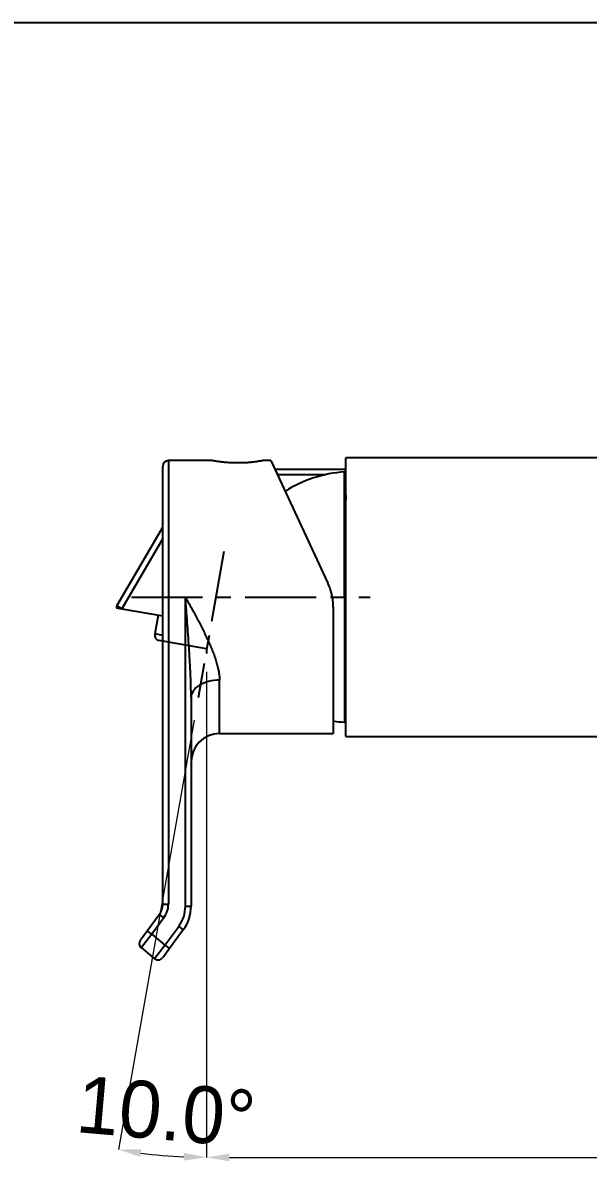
# Model space of a CAD drawing. Extents: x 1168 to 2296, y 0 to 827.
# Drawn here: x 1768.9 to 1868.3, y 132.6 to 332.8 of the extents above; entities that cross this region are included whole.
import ezdxf

# ---------------------------------------------------------------- set-up
doc = ezdxf.new("R2010")
doc.units = 0
doc.header["$LTSCALE"] = 10
doc.header["$MEASUREMENT"] = 0
doc.header["$PDMODE"] = 3
doc.header["$PDSIZE"] = -10
doc.linetypes.add('CENTER', pattern=[2, 1.25, -0.25, 0.25, -0.25])
doc.layers.get('0').update_dxf_attribs({"linetype": 'CONTINUOUS'})
doc.layers.get('DEFPOINTS').update_dxf_attribs({"linetype": 'CONTINUOUS'})
doc.layers.add('1', color=7, linetype='CONTINUOUS')
doc.styles.add('Daelim Dimension', font='')
doc.styles.get('Daelim Dimension').set_extended_font_data('나눔고딕')
doc.dimstyles.new('DEFAULT', dxfattribs={"dimscale": 2, "dimtxt": 2, "dimasz": 2, "dimexe": 0, "dimexo": 2, "dimgap": 1, "dimtad": 1, "dimdec": 1, "dimzin": 9, "dimdsep": 46, "dimtxsty": 'Daelim Dimension', "dimcen": 0.5, "dimclrd": 252, "dimclre": 252, "dimclrt": 3, "dimadec": 1, "dimazin": 0, "dimtfac": 1, "dimtdec": 1, "dimtix": 1, "dimtmove": 0, "dimatfit": 3, "dimfxl": 1, "dimtolj": 1, "dimtzin": 1, "dimlwd": 9, "dimlwe": 9, "dimarcsym": 0})

# ---------------------------------------------------------------- blocks, each defined once
blk = doc.blocks.new('*D4')
at = {"color": 5, "lineweight": 9, "ltscale": 0.5, "transparency": 16777216}
for p, q in [((1801.23, 218.69), (1801.23, 133.27)), ((1986.09, 195.71), (1986.09, 133.27)), ((1805.23, 133.27), (1982.09, 133.27))]:
    blk.add_line(p, q, dxfattribs=at)
at = {"color": 5, "ltscale": 0.5, "transparency": 16777216}
for points in [[(1805.23, 133.94), (1805.23, 132.6), (1801.23, 133.27)], [(1982.09, 133.94), (1982.09, 132.6), (1986.09, 133.27)]]:
    blk.add_solid(points, dxfattribs=at)
at = {"layer": 'DEFPOINTS', "color": 0, "ltscale": 0.5, "transparency": 16777216}
for p in [(1801.23, 222.69), (1986.09, 199.71), (1986.09, 133.27)]:
    blk.add_point(p, dxfattribs=at)
at = {"color": 7, "lineweight": -3, "ltscale": 0.5, "transparency": 16777216, "insert": (1918.49, 140.71), "char_height": 10, "attachment_point": 5, "style": 'Daelim Dimension'}
blk.add_mtext('\\A1;185', dxfattribs=at)
blk = doc.blocks.new('*D5')
at = {"color": 5, "lineweight": 9, "ltscale": 0.5, "transparency": 16777216}
for p, q in [((1801.23, 217.91), (1801.23, 133.29)), ((1799.02, 210.15), (1785.71, 134.65))]:
    blk.add_line(p, q, dxfattribs=at)
blk.add_arc((1801.23, 222.69), 89.4, 262.5639, 267.4361, dxfattribs=at)
at = {"color": 5, "ltscale": 0.5, "transparency": 16777216}
for points in [[(1789.56, 133.39), (1789.76, 134.7), (1785.71, 134.65)], [(1797.25, 134.05), (1797.22, 132.72), (1801.23, 133.29)]]:
    blk.add_solid(points, dxfattribs=at)
at = {"layer": 'DEFPOINTS', "color": 0, "ltscale": 0.5, "transparency": 16777216}
for p in [(1804.26, 239.84), (1801.23, 222.69), (1801.23, 221.91), (1799.72, 214.09), (1790.85, 133.9)]:
    blk.add_point(p, dxfattribs=at)
at = {"color": 7, "lineweight": -3, "ltscale": 0.5, "transparency": 16777216, "insert": (1794.11, 141.29), "char_height": 10, "attachment_point": 5, "rotation": 355, "style": 'Daelim Dimension'}
blk.add_mtext('\\A1;10.0°', dxfattribs=at)

msp = doc.modelspace()

# ---------------------------------------------------------------- linework, layer by layer
at = {"color": 5, "lineweight": -3, "ltscale": 0.5}
msp.add_line((1946.83, 332.8), (1734.15, 332.8), dxfattribs=at)
at = {"ltscale": 0.5}
msp.add_line((1801.23, 222.69), (1801.23, 221.91), dxfattribs=at)
at = {"layer": '1', "color": 7, "linetype": 'Continuous', "lineweight": -3}
for p, q in [((1916.01, 256.31), (1825.7, 256.31)), ((1825.7, 207.31), (1825.7, 256.31)), ((1793.5, 231.81), (1793.5, 254.81)), ((1802.21, 255.81), (1794.5, 255.81)), ((1794.5, 255.81), (1794.5, 231.81)), ((1812.5, 255.81), (1811.14, 255.81)), ((1812.5, 255.81), (1822.56, 234.25)), ((1813.2, 254.31), (1825.7, 254.31)), ((1822, 253.31), (1813.67, 253.31)), ((1825.5, 231.81), (1825.5, 253.81)), ((1825.7, 253.31), (1825.5, 253.31)), ((1825.68, 252), (1825.5, 251.81)), ((1825.7, 252), (1825.68, 252)), ((1825.68, 249.75), (1825.68, 252)), ((1785.46, 230.27), (1793.5, 244.09)), ((1793.5, 242.1), (1786.33, 229.77)), ((1786.33, 229.77), (1785.46, 230.27)), ((1793.5, 177.8), (1793.5, 231.81)), ((1793.5, 231.81), (1794.5, 231.81)), ((1794.5, 231.81), (1794.5, 177.8)), ((1797.5, 177.47), (1797.5, 231.81)), ((1823.31, 231.81), (1825.5, 231.81)), ((1825.5, 231.81), (1825.5, 209.81)), ((1785.34, 229.94), (1786.33, 229.77)), ((1786.33, 229.77), (1793.5, 228.5)), ((1792.69, 228.64), (1792.1, 225.32)), ((1823.5, 230.02), (1823.5, 207.81)), ((1793.5, 225.07), (1792.1, 225.32)), ((1801.23, 222.69), (1792.91, 224.16)), ((1803.5, 207.81), (1803.5, 217.19)), ((1798.5, 214.15), (1798.5, 177.47)), ((1825.7, 211.61), (1825.5, 211.81)), ((1803.5, 207.81), (1823.5, 207.81)), ((1825.7, 207.31), (1916.01, 207.31)), ((1793.5, 177.8), (1794.5, 177.8)), ((1797.5, 177.47), (1798.5, 177.47)), ((1790.78, 173.13), (1792.91, 176.02)), ((1793.71, 175.42), (1791.58, 172.53)), ((1792.91, 176.02), (1793.71, 175.42)), ((1789.58, 171.52), (1790.78, 173.13)), ((1791.58, 172.53), (1789.75, 170.16)), ((1791.58, 172.53), (1790.78, 173.13)), ((1791.58, 172.53), (1793.88, 170.6)), ((1793.88, 170.6), (1796.32, 173.91)), ((1797.13, 173.31), (1794.69, 170.01)), ((1796.32, 173.91), (1797.13, 173.31)), ((1792.05, 168.23), (1793.88, 170.6)), ((1793.88, 170.6), (1794.69, 170.01)), ((1792.05, 168.23), (1789.75, 170.16)), ((1794.69, 170.01), (1793.5, 168.4))]:
    msp.add_line(p, q, dxfattribs=at)
at = {"layer": '1', "color": 1, "linetype": 'CENTER', "lineweight": -3}
for p, q in [((1804.26, 239.84), (1799.72, 214.09)), ((1788, 231.81), (1830, 231.81))]:
    msp.add_line(p, q, dxfattribs=at)
at = {"layer": '1', "color": 7, "linetype": 'Continuous', "lineweight": -3}
for centre, radius, start, end in [((1794.5, 254.81), 1, 90, 180), ((1826.86, 231.81), 22.04, 93.5395, 122.467), ((1786.33, 229.77), 1, 149.8296, 170), ((1793.08, 225.14), 1, 170, 260), ((1826.86, 231.81), 22.04, 261.2294, 266.4605), ((1803.5, 202.81), 5, 90, 180), ((1790.5, 177.8), 3, 323.546, 0), ((1790.5, 177.8), 4, 323.546, 0), ((1791.5, 177.47), 6, 323.546, 0), ((1791.5, 177.47), 7, 323.546, 0), ((1790.39, 170.92), 1, 143.546, 230), ((1792.69, 168.99), 1, 230, 323.546)]:
    msp.add_arc(centre, radius, start, end, dxfattribs=at)
msp.add_ellipse((1803.5, 214.15), major_axis=(5, 0), ratio=0.609087, start_param=1.570796, end_param=3.141593, dxfattribs=at)
for points, knots in [([(1811.2, 255.81), (1811.2, 255.81), (1811.19, 255.81), (1811.17, 255.81), (1811.17, 255.81), (1811.16, 255.8), (1811.14, 255.8), (1811.12, 255.8), (1811.08, 255.79), (1811.01, 255.78), (1810.91, 255.76), (1810.84, 255.75), (1810.82, 255.75), (1810.79, 255.74), (1810.78, 255.74), (1810.73, 255.73), (1810.7, 255.72), (1810.59, 255.71), (1810.44, 255.68), (1810.27, 255.66), (1810.13, 255.63), (1810.06, 255.62), (1809.98, 255.61), (1809.93, 255.61), (1809.9, 255.6), (1809.77, 255.59), (1809.66, 255.57), (1809.44, 255.54), (1809.2, 255.52), (1808.95, 255.49), (1808.79, 255.48), (1808.76, 255.48), (1808.69, 255.47), (1808.66, 255.47), (1808.56, 255.46), (1808.49, 255.45), (1808.28, 255.44), (1808.01, 255.42), (1807.72, 255.41), (1807.51, 255.4), (1807.43, 255.4), (1807.29, 255.39), (1807.21, 255.39), (1806.99, 255.39), (1806.84, 255.39), (1806.55, 255.39), (1806.4, 255.39), (1806.11, 255.39), (1805.97, 255.4), (1805.78, 255.4), (1805.75, 255.41), (1805.67, 255.41), (1805.57, 255.41), (1805.46, 255.42), (1805.25, 255.43), (1804.97, 255.45), (1804.71, 255.47), (1804.51, 255.49), (1804.45, 255.49), (1804.35, 255.5), (1804.32, 255.51), (1804.26, 255.51), (1804.1, 255.53), (1803.84, 255.56), (1803.62, 255.59), (1803.46, 255.61), (1803.39, 255.62), (1803.32, 255.63), (1803.27, 255.63), (1803.24, 255.64), (1803.13, 255.65), (1803.04, 255.67), (1802.87, 255.69), (1802.72, 255.72), (1802.6, 255.74), (1802.53, 255.75), (1802.51, 255.75), (1802.49, 255.76), (1802.47, 255.76), (1802.44, 255.77), (1802.41, 255.77), (1802.35, 255.78), (1802.28, 255.8), (1802.23, 255.8), (1802.21, 255.81), (1802.21, 255.81), (1802.2, 255.81), (1802.2, 255.81), (1802.2, 255.81), (1802.2, 255.81), (1802.2, 255.81), (1802.2, 255.81), (1802.2, 255.81)], [0, 0, 0, 0, 0.030924, 0.030924, 0.038736, 0.038736, 0.046548, 0.062172, 0.062172, 0.09342, 0.124669, 0.124669, 0.132481, 0.132481, 0.140293, 0.140293, 0.155917, 0.155917, 0.187165, 0.218413, 0.218413, 0.234038, 0.24185, 0.24185, 0.249662, 0.249662, 0.28091, 0.28091, 0.312158, 0.343406, 0.343406, 0.351219, 0.351219, 0.359031, 0.359031, 0.374655, 0.374655, 0.405903, 0.437151, 0.437151, 0.452775, 0.452775, 0.4684, 0.4684, 0.499648, 0.499648, 0.530896, 0.530896, 0.562144, 0.562144, 0.569957, 0.569957, 0.577769, 0.593393, 0.593393, 0.624641, 0.655889, 0.655889, 0.671513, 0.671513, 0.679326, 0.679326, 0.687138, 0.718386, 0.749634, 0.749634, 0.765258, 0.77307, 0.77307, 0.780882, 0.780882, 0.812131, 0.812131, 0.843379, 0.874627, 0.874627, 0.882439, 0.882439, 0.890251, 0.890251, 0.905876, 0.905876, 0.937124, 0.968372, 0.968372, 0.983996, 0.983996, 0.991808, 0.991808, 0.99962, 0.99962, 1, 1, 1, 1]), ([(1825.68, 249.75), (1825.69, 249.62), (1825.69, 249.49), (1825.69, 249.31), (1825.69, 249.28), (1825.69, 249.21), (1825.69, 249.11), (1825.69, 249.02), (1825.7, 248.96)], [0, 0, 0, 0, 0.527983, 0.527983, 0.659979, 0.659979, 0.791975, 1, 1, 1, 1]), ([(1823.5, 230.02), (1823.5, 230.39), (1823.48, 230.75), (1823.4, 231.47), (1823.34, 231.83), (1823.22, 232.36), (1823.18, 232.53), (1823.1, 232.8), (1823.08, 232.89), (1823.02, 233.06), (1823, 233.15), (1822.85, 233.58), (1822.71, 233.92), (1822.56, 234.25)], [0, 0, 0, 0, 0.25, 0.25, 0.5, 0.5, 0.625, 0.625, 0.6875, 0.6875, 0.75, 0.75, 1, 1, 1, 1]), ([(1798.5, 214.15), (1798.5, 214.51), (1798.49, 214.88), (1798.48, 215.62), (1798.47, 215.98), (1798.44, 217.08), (1798.41, 217.82), (1798.36, 218.92), (1798.35, 219.29), (1798.31, 220.03), (1798.29, 220.4), (1798.23, 221.5), (1798.18, 222.24), (1798.09, 223.71), (1798.04, 224.44), (1797.93, 225.92), (1797.88, 226.65), (1797.77, 228.13), (1797.72, 228.86), (1797.64, 229.97), (1797.59, 230.52), (1797.55, 231.07), (1797.52, 231.44), (1797.51, 231.63), (1797.5, 231.81)], [0, 0, 0, 0, 0.0625, 0.0625, 0.125, 0.125, 0.25, 0.25, 0.3125, 0.3125, 0.375, 0.375, 0.5, 0.5, 0.625, 0.625, 0.75, 0.75, 0.875, 0.875, 0.9375, 0.96875, 0.96875, 1, 1, 1, 1]), ([(1797.5, 231.81), (1797.52, 231.77), (1797.54, 231.73), (1797.58, 231.66), (1797.65, 231.54), (1797.8, 231.27), (1797.92, 231.03), (1798.18, 230.57), (1798.35, 230.26), (1798.86, 229.33), (1799.19, 228.71), (1799.6, 227.93), (1799.68, 227.77), (1799.81, 227.54), (1799.85, 227.46), (1799.93, 227.31), (1799.97, 227.23), (1800.17, 226.84), (1800.33, 226.53), (1800.64, 225.92), (1800.79, 225.61), (1801.09, 224.99), (1801.24, 224.69), (1801.52, 224.08), (1801.66, 223.77), (1801.92, 223.16), (1802.05, 222.86), (1802.3, 222.25), (1802.42, 221.94), (1802.59, 221.48), (1802.64, 221.33), (1802.72, 221.1), (1802.75, 221.03), (1802.8, 220.87), (1802.82, 220.8), (1802.94, 220.42), (1803.03, 220.12), (1803.19, 219.52), (1803.26, 219.22), (1803.37, 218.63), (1803.42, 218.34), (1803.48, 217.77), (1803.5, 217.48), (1803.5, 217.19)], [0, 0, 0, 0, 0.007813, 0.007813, 0.015625, 0.03125, 0.0625, 0.0625, 0.125, 0.125, 0.25, 0.25, 0.28125, 0.28125, 0.296875, 0.296875, 0.3125, 0.3125, 0.375, 0.375, 0.4375, 0.4375, 0.5, 0.5, 0.5625, 0.5625, 0.625, 0.625, 0.6875, 0.6875, 0.71875, 0.71875, 0.734375, 0.734375, 0.75, 0.75, 0.8125, 0.8125, 0.875, 0.875, 0.9375, 0.9375, 1, 1, 1, 1])]:
    msp.add_open_spline(points, degree=3, knots=knots, dxfattribs=at)
msp.add_open_spline([(1825.68, 249.75), (1825.69, 249.59), (1825.69, 249.43), (1825.7, 249.26)], degree=3, dxfattribs=at)

# ---------------------------------------------------------------- dimensions: what is measured, and where the dimension line sits
at = {"color": 5, "lineweight": -3, "ltscale": 0.5}
dim = msp.add_angular_dim_2l(base=(1790.85, 133.9), line1=((1804.26, 239.84), (1799.72, 214.09)), line2=((1801.23, 222.69), (1801.23, 221.91)), dimstyle='DEFAULT', override={"dimtxt": 5, "dimclrd": 5, "dimclre": 5, "dimclrt": 7}, dxfattribs=at)
dim.commit()
dim.dimension.update_dxf_attribs({"geometry": '*D5', "text_midpoint": (1794.11, 141.29)})
dim = msp.add_linear_dim(base=(1986.09, 133.27), p1=(1801.23, 222.69), p2=(1986.09, 199.71), text='185', dimstyle='DEFAULT', override={"dimtxt": 5, "dimclrd": 5, "dimclre": 5, "dimclrt": 7}, dxfattribs=at)
dim.commit()
dim.dimension.update_dxf_attribs({"geometry": '*D4', "text_midpoint": (1918.49, 133.27), "dimtype": 160})

doc.saveas('drawing.dxf')
